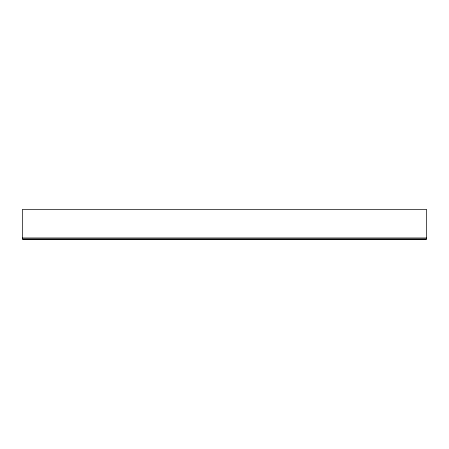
<?xml version="1.0" encoding="UTF-8"?>
<svg xmlns="http://www.w3.org/2000/svg" width="449" height="449" viewBox="0 0 449 449"><rect width="100%" height="100%" fill="white"/><g stroke="black" fill="none" stroke-linecap="round" stroke-linejoin="round"><path stroke-width="0.67" d="M426.55 238.98L425.893 239.637L23.107 239.637L22.45 238.98L22.45 209.363L426.55 209.363L426.55 238.98L22.45 238.98M22.45 237.992L426.55 237.992"/></g></svg>
